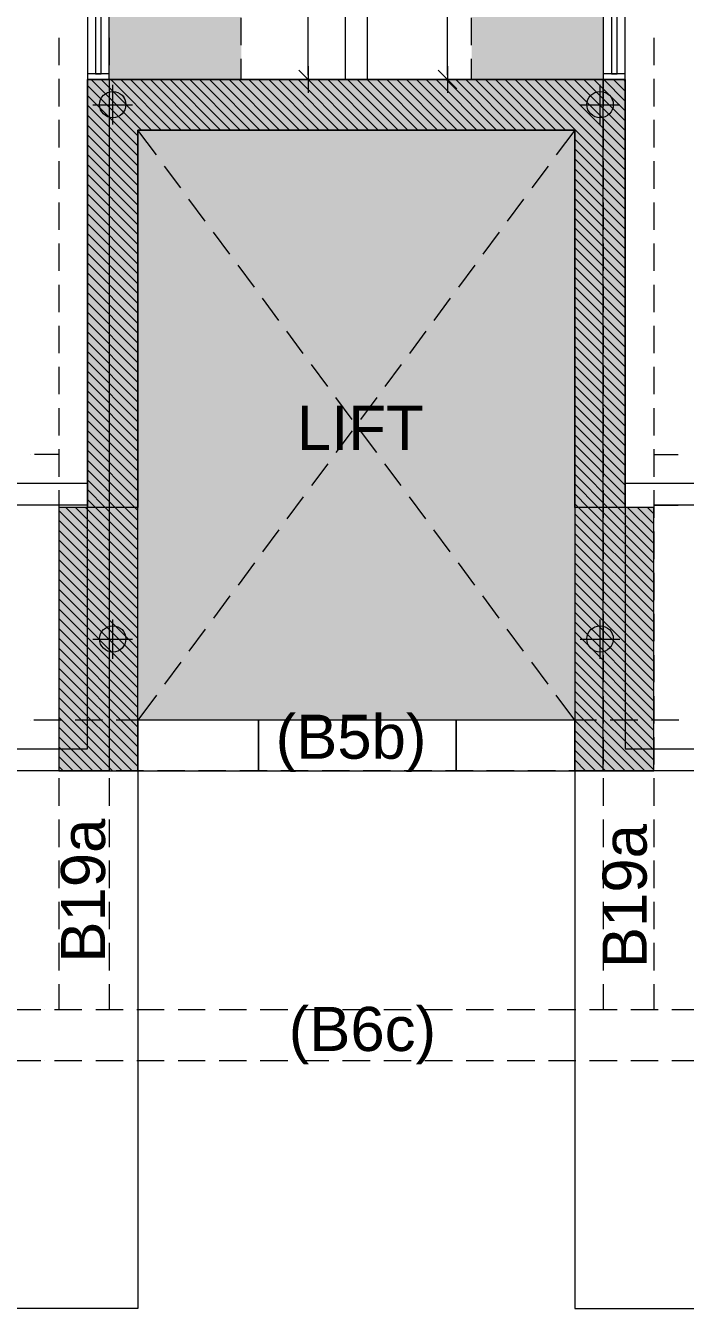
# Model space of a CAD drawing. Header units: millimetres. Extents: x -1303 to 98744, y -1303 to 90097.
# Drawn here: x 63078 to 66082, y 68327 to 74173 of the extents above; entities that cross this region are included whole.
import ezdxf

# ---------------------------------------------------------------- set-up
doc = ezdxf.new("R2010")
doc.units = ezdxf.units.MM
doc.layers.add('PDF_Geometry', color=7, linetype='Continuous')
doc.layers.add('PDF_Text', color=7, linetype='Continuous')
doc.layers.add('PDF_Solid Fills', color=192, linetype='Continuous', true_color=0xc2c0c0c0)
doc.styles.add('PDF ArialMT', font='arial.ttf')

msp = doc.modelspace()

# ---------------------------------------------------------------- hatches: boundary and pattern name
at = {"layer": 'PDF_Solid Fills'}
h = msp.add_hatch(color=256, dxfattribs=at)
h.paths.add_polyline_path([(65939.28679, 70777.7336), (65939.28679, 71977.6974), (65579.27203, 71977.6974), (65579.27203, 70777.7336)], flags=0)
h.paths.add_polyline_path([(63589.28984, 70777.7336), (63589.28984, 71977.6974), (63229.27921, 71977.6974), (63229.27921, 70777.7336)], flags=0)
h.paths.add_polyline_path([(63589.28984, 71977.6974), (63589.28984, 73697.71191), (65579.27203, 73697.71191), (65579.27203, 71977.6974), (65809.29684, 71977.6974), (65809.29684, 73927.73258), (63359.26916, 73927.73258), (63359.26916, 71977.6974)], flags=0)

# ---------------------------------------------------------------- linework, layer by layer
at = {"layer": 'PDF_Geometry', "color": 9, "lineweight": 0, "true_color": 0xc0c0c0}
for points in [[(64534.09614, 73927.13754), (64534.09614, 81272.1461)], [(64633.96158, 73927.13754), (64633.96158, 81272.1461)], [(62288.87382, 70877.09077), (63358.59146, 70877.09077), (63358.59146, 71987.42484), (62708.63758, 71987.42484), (62708.63758, 72087.29442), (63358.59146, 72087.29442), (63358.59146, 73927.13754), (63458.45277, 73927.13754), (63458.45277, 70777.22119), (61214.07756, 70777.22119), (61214.07756, 71007.41543), (61663.4617, 71007.41543), (61663.4617, 71987.42484), (61214.07756, 71987.42484), (61214.07756, 72087.29442), (61938.50798, 72087.29442), (61938.50798, 71987.42484), (61764.17013, 71987.42484), (61764.17013, 71007.41543), (62288.87382, 71007.41543), (62288.87382, 70777.22119), (62189.00838, 70727.29467)], [(63673.41532, 73583.54455), (63588.7857, 73696.94329)], [(65579.27203, 73696.94329), (65494.6424, 73583.54455)], [(63784.27683, 73432.90548), (63710.65154, 73532.76678)], [(65457.40619, 73532.76678), (65382.93377, 73432.90548)], [(63895.98959, 73281.41514), (63821.51717, 73382.1277)], [(65345.69344, 73382.1277), (65271.22102, 73281.41514)], [(64007.70235, 73130.77605), (63933.2258, 73231.48035)], [(65233.98481, 73231.48035), (65160.35538, 73130.77605)], [(64119.41097, 72980.13698), (64044.93856, 73080.84127)], [(65123.11917, 73080.84127), (65048.64675, 72980.13698)], [(64231.12374, 72829.48963), (64156.64719, 72930.20219)], [(65011.40641, 72930.20219), (64936.93399, 72829.48963)], [(64341.98937, 72678.85055), (64267.51282, 72779.56311)], [(64899.69779, 72779.56311), (64825.22123, 72678.85055)], [(64453.698, 72528.21147), (64379.22558, 72628.92403)], [(64787.98502, 72628.92403), (64714.35973, 72528.21147)], [(64565.41076, 72377.57238), (64490.93421, 72478.27668)], [(64677.11939, 72478.27668), (64602.64697, 72377.57238)], [(64565.41076, 72326.79461), (64490.93421, 72226.93331)], [(64677.11939, 72226.93331), (64602.64697, 72326.79461)], [(64453.698, 72176.15553), (64379.22558, 72076.28595)], [(64787.98502, 72076.28595), (64714.35973, 72176.15553)], [(64341.98937, 72025.50818), (64267.51282, 71924.80388)], [(64899.69779, 71924.80388), (64825.22123, 72025.50818)], [(64231.12374, 71874.8691), (64156.64719, 71774.1648)], [(65011.40641, 71774.1648), (64936.93399, 71874.8691)], [(64119.41097, 71724.23002), (64044.93856, 71623.51745)], [(65123.11917, 71623.51745), (65048.64675, 71724.23002)], [(64007.70235, 71573.59093), (63933.2258, 71472.87838)], [(65233.98481, 71472.87838), (65160.35538, 71573.59093)], [(63895.98959, 71422.95186), (63821.51717, 71322.23929)], [(65345.69344, 71322.23929), (65271.22102, 71422.95186)], [(63784.27683, 71272.3045), (63710.65154, 71171.60021)], [(65457.40619, 71171.60021), (65382.93377, 71272.3045)], [(63673.41532, 71121.66543), (63588.7857, 71007.41543)], [(65579.27203, 71007.41543), (65494.6424, 71121.66543)], [(63458.45277, 70777.22119), (63588.7857, 70777.22119), (63588.7857, 68327.19351), (62288.87382, 68327.19351)], [(65708.75783, 70777.22119), (65579.27203, 70777.22119), (65579.27203, 68327.19351), (66879.18391, 68327.19351)]]:
    msp.add_lwpolyline(points, dxfattribs=at)
at = {"layer": 'PDF_Geometry', "color": 222, "lineweight": 0, "true_color": 0xb8008a}
for points in [[(64364.83689, 73947.45195), (64364.83689, 77907.2672)], [(64998.71197, 73947.45195), (64998.71197, 77907.2672)], [(64322.52208, 73969.45235), (64407.1517, 73884.82272)], [(64364.83689, 73987.22953), (64364.83689, 73867.0538)], [(64956.39716, 73969.45235), (65041.8739, 73884.82272)], [(64998.71197, 73987.22953), (64998.71197, 73867.0538)], [(64424.92475, 73927.13754), (64304.74903, 73927.13754)], [(65058.79982, 73927.13754), (64939.47123, 73927.13754)]]:
    msp.add_lwpolyline(points, dxfattribs=at)
at = {"layer": 'PDF_Geometry', "color": 9, "lineweight": 0, "true_color": 0xc0c0c0}
for points in [[(63358.59146, 73927.13754), (63458.45442, 73927.13754), (63458.45442, 75427.62084), (63358.59146, 75427.62084)], [(65708.75783, 73927.13754), (65808.62079, 73927.13754), (65808.62079, 75427.62084), (65708.75783, 75427.62084)], [(63395.82767, 73953.37768), (63422.06285, 73953.37768), (63422.06285, 75401.39064), (63395.82767, 75401.39064)], [(65745.99405, 73953.37768), (65772.22923, 73953.37768), (65772.22923, 75401.39064), (65745.99405, 75401.39064)], [(63358.59146, 73927.13754), (63458.45442, 73927.13754), (63458.45442, 73953.37272), (63358.59146, 73953.37272)], [(65708.75783, 73927.13754), (65808.62079, 73927.13754), (65808.62079, 73953.37272), (65708.75783, 73953.37272)], [(67953.98017, 71007.41543), (67953.98017, 70777.22119), (65708.75783, 70777.22119), (65708.75783, 73927.13754), (65808.61914, 73927.13754), (65808.61914, 72087.29442), (66458.57302, 72087.29442), (66458.57302, 71987.42484), (65938.94794, 71987.42484), (65938.94794, 71977.27591), (65808.61914, 71977.27591), (65808.61914, 70877.09077), (66879.18391, 70877.09077), (66879.18391, 71007.41543), (67403.8876, 71007.41543), (67403.8876, 71987.42484), (67228.70262, 71987.42484), (67228.70262, 72087.29442), (67953.98017, 72087.29442), (67953.98017, 71987.42484), (67503.74891, 71987.42484), (67503.74891, 71007.41543)], [(63588.7857, 70777.22119), (64138.87827, 70777.22119), (64138.87827, 71007.41378), (63588.7857, 71007.41378)], [(64138.87827, 70777.22119), (65038.49122, 70777.22119), (65038.49122, 71007.41378), (64138.87827, 71007.41378)], [(65038.48954, 70777.22119), (65579.27287, 70777.22119), (65579.27287, 71007.41378), (65038.48954, 71007.41378)]]:
    msp.add_lwpolyline(points, close=True, dxfattribs=at)
at = {"layer": 'PDF_Geometry', "lineweight": 0}
for points in [[(64058.48012, 74083.70235), (64058.48012, 74208.95253)], [(65108.73048, 74083.70235), (65108.73048, 74208.95253)], [(64058.48012, 73927.13754), (64058.48012, 74021.08138)], [(65108.73048, 73927.13754), (65108.73048, 74021.08138)], [(63358.59146, 73899.21141), (63588.7857, 73669.86843)], [(63376.36451, 73927.13754), (63605.71162, 73696.94329)], [(63421.21656, 73927.13754), (63650.56367, 73696.94329)], [(63466.07274, 73927.13754), (63695.41572, 73696.94329)], [(63510.92479, 73927.13754), (63740.27191, 73696.94329)], [(63555.77684, 73927.13754), (63785.97107, 73696.94329)], [(63600.63302, 73927.13754), (63830.82313, 73696.94329)], [(63645.48507, 73927.13754), (63875.67931, 73696.94329)], [(63690.34125, 73927.13754), (63920.53135, 73696.94329)], [(63735.1933, 73927.13754), (63965.38753, 73696.94329)], [(63780.04535, 73927.13754), (64010.23958, 73696.94329)], [(63824.90153, 73927.13754), (64055.09164, 73696.94329)], [(63869.75358, 73927.13754), (64099.94782, 73696.94329)], [(63914.60976, 73927.13754), (64144.79986, 73696.94329)], [(63959.46181, 73927.13754), (64189.65604, 73696.94329)], [(64004.31386, 73927.13754), (64234.50809, 73696.94329)], [(64049.17004, 73927.13754), (64279.36015, 73696.94329)], [(64058.48012, 73927.13754), (64058.48012, 73927.13754)], [(64094.02209, 73927.13754), (64324.21633, 73696.94329)], [(64138.87827, 73927.13754), (64369.06837, 73696.94329)], [(64149.03134, 73927.13754), (64149.03134, 73927.13754)], [(64184.57744, 73927.13754), (64413.92455, 73696.94329)], [(64211.65644, 73927.13754), (64211.65644, 73927.13754)], [(64229.42949, 73927.13754), (64458.7766, 73696.94329)], [(64274.28567, 73927.13754), (64503.62866, 73696.94329)], [(64274.28567, 73927.13754), (64274.28567, 73927.13754)], [(64319.13772, 73927.13754), (64548.48484, 73696.94329)], [(64363.98977, 73927.13754), (64594.18401, 73696.94329)], [(64364.83689, 73927.13754), (64364.83689, 73927.13754)], [(64408.84595, 73927.13754), (64639.03606, 73696.94329)], [(64453.698, 73927.13754), (64683.89224, 73696.94329)], [(64498.55418, 73927.13754), (64728.74428, 73696.94329)], [(64543.40623, 73927.13754), (64773.60046, 73696.94329)], [(64588.25828, 73927.13754), (64818.45252, 73696.94329)], [(64633.11446, 73927.13754), (64863.30457, 73696.94329)], [(64677.96651, 73927.13754), (64908.16075, 73696.94329)], [(64722.82269, 73927.13754), (64953.01279, 73696.94329)], [(64767.67474, 73927.13754), (64997.86897, 73696.94329)], [(64812.52679, 73927.13754), (65042.72102, 73696.94329)], [(64857.38297, 73927.13754), (65087.57308, 73696.94329)], [(64902.23502, 73927.13754), (65132.42926, 73696.94329)], [(64947.0912, 73927.13754), (65177.2813, 73696.94329)], [(64992.79037, 73927.13754), (65222.13748, 73696.94329)], [(65022.41074, 73927.13754), (65022.41074, 73927.13754)], [(65037.64242, 73927.13754), (65266.98953, 73696.94329)], [(65082.4986, 73927.13754), (65311.84159, 73696.94329)], [(65108.73048, 73927.13754), (65108.73048, 73927.13754)], [(65127.35065, 73927.13754), (65356.69777, 73696.94329)], [(65172.2027, 73927.13754), (65402.39694, 73696.94329)], [(65217.05888, 73927.13754), (65447.24899, 73696.94329)], [(65261.91093, 73927.13754), (65492.10517, 73696.94329)], [(65306.76711, 73927.13754), (65536.95721, 73696.94329)], [(65351.61916, 73927.13754), (65808.61914, 73470.13756)], [(65396.47121, 73927.13754), (65808.61914, 73514.9896)], [(65441.32739, 73927.13754), (65808.61914, 73559.84992)], [(65486.17944, 73927.13754), (65808.61914, 73604.70196)], [(65531.03562, 73927.13754), (65808.61914, 73649.55401)], [(65575.88767, 73927.13754), (65808.61914, 73694.40606)], [(65620.73972, 73927.13754), (65808.61914, 73739.25811)], [(65665.5959, 73927.13754), (65808.61914, 73784.11843)], [(65710.44795, 73927.13754), (65808.61914, 73828.97047)], [(65755.30413, 73927.13754), (65808.61914, 73873.82252)], [(65801.00331, 73927.13754), (65808.61914, 73918.67457)], [(63358.59146, 73854.35936), (63588.7857, 73624.16513)], [(63358.59146, 73809.50732), (63588.7857, 73579.31307)], [(63358.59146, 73764.647), (63588.7857, 73534.46103)], [(63358.59146, 73719.79495), (63588.7857, 73489.60071)], [(63358.59146, 73674.9429), (63588.7857, 73444.74867)], [(65579.27203, 73655.47974), (65808.61914, 73425.2855)], [(63358.59146, 73630.09085), (63588.7857, 73399.89662)], [(65579.27203, 73610.62769), (65808.61914, 73380.43345)], [(63358.59146, 73585.23881), (63588.7857, 73355.04456)], [(63358.59146, 73540.37849), (63588.7857, 73310.19252)], [(65579.27203, 73564.92439), (65808.61914, 73335.58141)], [(63358.59146, 73495.52644), (63588.7857, 73265.3322)], [(65579.27203, 73520.07234), (65808.61914, 73290.72109)], [(63358.59146, 73450.67439), (63588.7857, 73220.48016)], [(65579.27203, 73475.22029), (65808.61914, 73245.86905)], [(65579.27203, 73430.35997), (65808.61914, 73201.01699)], [(63358.59146, 73405.82234), (63588.7857, 73175.62811)], [(63358.59146, 73360.9703), (63588.7857, 73130.77605)], [(65579.27203, 73385.50793), (65808.61914, 73155.31369)], [(63358.59146, 73316.10998), (63588.7857, 73085.92401)], [(65579.27203, 73340.65588), (65808.61914, 73110.46164)], [(63358.59146, 73271.25793), (63588.7857, 73041.06369)], [(65579.27203, 73295.80383), (65808.61914, 73065.60959)], [(65579.27203, 73250.95178), (65808.61914, 73020.75754)], [(63358.59146, 73225.56289), (63588.7857, 72996.21165)], [(65579.27203, 73206.09146), (65808.61914, 72975.9055)], [(63358.59146, 73180.70257), (63588.7857, 72951.3596)], [(63358.59146, 73135.85053), (63588.7857, 72906.50755)], [(65579.27203, 73161.23942), (65808.61914, 72931.04518)], [(63358.59146, 73090.99848), (63588.7857, 72861.6555)], [(65579.27203, 73116.38737), (65808.61914, 72886.19313)], [(65579.27203, 73071.53532), (65808.61914, 72841.34108)], [(63358.59146, 73046.14643), (63588.7857, 72815.95219)], [(65579.27203, 73026.68327), (65808.61914, 72796.48903)], [(63358.59146, 73001.29439), (63588.7857, 72771.10014)], [(63358.59146, 72956.43407), (63588.7857, 72726.2481)], [(65579.27203, 72981.82295), (65808.61914, 72751.63699)], [(63358.59146, 72911.58202), (63588.7857, 72681.38778)], [(65579.27203, 72936.97091), (65808.61914, 72706.77667)], [(65579.27203, 72892.11886), (65808.61914, 72661.92462)], [(63358.59146, 72866.72997), (63588.7857, 72636.53574)], [(65579.27203, 72847.26681), (65808.61914, 72617.07257)], [(63358.59146, 72821.87792), (63588.7857, 72591.68369)], [(63358.59146, 72777.02588), (63588.7857, 72546.83163)], [(65579.27203, 72802.41476), (65808.61914, 72572.22052)], [(63358.59146, 72732.16556), (63588.7857, 72501.97959)], [(65579.27203, 72756.71146), (65808.61914, 72527.36848)], [(63358.59146, 72687.31351), (63588.7857, 72457.11927)], [(65579.27203, 72711.8594), (65808.61914, 72482.50816)], [(65579.27203, 72667.00736), (65808.61914, 72437.65612)], [(63358.59146, 72642.46146), (63588.7857, 72412.26723)], [(65579.27203, 72622.14704), (65808.61914, 72392.80406)], [(63358.59146, 72597.60941), (63588.7857, 72367.41518)], [(63358.59146, 72552.75737), (63588.7857, 72322.56312)], [(65579.27203, 72577.295), (65808.61914, 72347.10076)], [(63358.59146, 72507.89705), (63588.7857, 72277.71108)], [(65579.27203, 72532.44295), (65808.61914, 72302.24871)], [(65579.27203, 72487.5909), (65808.61914, 72257.39666)], [(63358.59146, 72463.045), (63588.7857, 72232.85076)], [(65579.27203, 72442.73885), (65808.61914, 72212.54461)], [(63358.59146, 72417.34996), (63588.7857, 72187.99872)], [(63358.59146, 72372.48964), (63588.7857, 72143.14667)], [(65579.27203, 72397.87853), (65808.61914, 72167.69257)], [(63358.59146, 72327.6376), (63588.7857, 72098.29461)], [(65579.27203, 72353.02649), (65808.61914, 72122.83225)], [(65579.27203, 72308.17444), (65808.61914, 72077.9802)], [(63358.59146, 72282.78555), (63588.7857, 72053.44257)], [(65579.27203, 72263.32239), (65808.61914, 72033.12815)], [(63100.4711, 72217.61909), (63100.4711, 72217.61909)], [(63100.4711, 72217.61909), (63100.4711, 72217.61909)], [(63162.24908, 72217.61909), (63162.24908, 72217.61909)], [(63162.24908, 72217.61909), (63162.24908, 72217.61909)], [(63229.10978, 72217.61909), (63229.10978, 72217.61909)], [(63229.10978, 72217.61909), (63229.10978, 72217.61909)], [(63358.59146, 72237.9335), (63588.7857, 72007.73926)], [(63358.59146, 72193.08145), (63574.39701, 71977.27591), (63588.7857, 71962.88721)], [(65579.27203, 72218.47034), (65808.61914, 71988.2761)], [(63358.59146, 72148.22113), (63529.54496, 71977.27591), (63588.7857, 71918.03517)], [(65579.27203, 72173.61002), (65774.76729, 71977.27591), (65938.94794, 71813.09112)], [(63358.59146, 72103.36909), (63484.68878, 71977.27591), (63588.7857, 71873.17485)], [(65579.27203, 72128.75798), (65729.91524, 71977.27591), (65938.94794, 71768.23907)], [(65579.27203, 72083.90593), (65685.05906, 71977.27591), (65938.94794, 71723.38703)], [(63358.59146, 72058.51704), (63439.83673, 71977.27591), (63588.7857, 71828.32281)], [(65579.27203, 72039.05388), (65640.20702, 71977.27591), (65938.94794, 71678.52671)], [(63100.4711, 71987.42484), (63100.4711, 71987.42484)], [(63100.4711, 71987.42484), (63100.4711, 71987.42484)], [(63162.24908, 71987.42484), (63162.24908, 71987.42484)], [(63162.24908, 71987.42484), (63162.24908, 71987.42484)], [(63229.10978, 71987.42484), (63229.10978, 71987.42484)], [(63229.10978, 71987.42484), (63229.10978, 71987.42484)], [(63229.10978, 71963.73021), (63588.7857, 71604.0543)], [(63260.42027, 71977.27591), (63588.7857, 71648.90634)], [(63305.27645, 71977.27591), (63588.7857, 71693.76666)], [(63350.1285, 71977.27591), (63588.7857, 71738.6187)], [(63358.59146, 72013.66499), (63394.98055, 71977.27591), (63588.7857, 71783.47075)], [(65579.27203, 71994.20183), (65595.35083, 71977.27591), (65938.94794, 71633.67467)], [(65819.61934, 71977.27591), (65938.94794, 71857.94318)], [(65864.47552, 71977.27591), (65938.94794, 71902.79522)], [(65909.32757, 71977.27591), (65938.94794, 71948.49853)], [(63229.10978, 71918.87816), (63588.7857, 71559.20225)], [(65579.27203, 71948.49853), (65938.94794, 71588.82261)], [(65579.27203, 71903.64647), (65938.94794, 71543.97056)], [(63229.10978, 71874.0261), (63588.7857, 71514.35019)], [(65579.27203, 71858.79443), (65938.94794, 71499.11852)], [(63229.10978, 71829.17406), (63588.7857, 71469.49815)], [(63229.10978, 71784.31374), (63588.7857, 71424.63783)], [(65579.27203, 71813.93411), (65938.94794, 71454.2582)], [(63229.10978, 71739.4617), (63588.7857, 71379.78579)], [(65579.27203, 71769.08207), (65938.94794, 71409.40616)], [(65579.27203, 71724.23002), (65938.94794, 71364.5541)], [(63229.10978, 71694.60965), (63588.7857, 71334.93374)], [(65579.27203, 71679.37796), (65938.94794, 71319.70205)], [(63229.10978, 71649.7576), (63588.7857, 71290.08168)], [(65579.27203, 71634.52592), (65938.94794, 71274.85001)], [(63229.10978, 71604.90555), (63588.7857, 71245.22964)], [(63229.10978, 71560.04523), (63588.7857, 71199.52633)], [(65579.27203, 71589.6656), (65938.94794, 71229.98969)], [(63229.10978, 71515.19319), (63588.7857, 71154.67428)], [(65579.27203, 71544.81356), (65938.94794, 71185.13765)], [(65579.27203, 71499.96151), (65938.94794, 71140.2856)], [(63229.10978, 71470.34114), (63588.7857, 71109.82224)], [(65579.27203, 71455.10946), (65938.94794, 71094.58229)], [(63229.10978, 71425.48909), (63588.7857, 71064.96192)], [(63229.10978, 71380.63704), (63588.7857, 71020.10988)], [(65579.27203, 71410.25741), (65938.94794, 71049.73024)], [(63229.10978, 71335.77672), (63588.7857, 70975.25782)], [(65579.27203, 71365.39709), (65938.94794, 71004.87819)], [(65579.27203, 71320.54505), (65938.94794, 70960.02614)], [(63229.10978, 71290.92468), (63588.7857, 70930.40577)], [(65579.27203, 71275.693), (65938.94794, 70915.1741)], [(63229.10978, 71245.22964), (63588.7857, 70885.55373)], [(63229.10978, 71200.36932), (63588.7857, 70840.69341)], [(65579.27203, 71230.84095), (65938.94794, 70870.31378)], [(63229.10978, 71155.51728), (63588.7857, 70795.84137)], [(65579.27203, 71185.9889), (65938.94794, 70825.46174)], [(65579.27203, 71140.2856), (65938.94794, 70780.60968)], [(63229.10978, 71110.66523), (63562.54969, 70777.22119)], [(65579.27203, 71095.43354), (65897.48025, 70777.22119)], [(63229.10978, 71065.81317), (63517.69351, 70777.22119)], [(65579.27203, 71050.5815), (65852.6282, 70777.22119)], [(63100.4711, 71007.41543), (63100.4711, 71007.41543)], [(63100.4711, 71007.41543), (63100.4711, 71007.41543)], [(63162.24908, 71007.41543), (63162.24908, 71007.41543)], [(63162.24908, 71007.41543), (63162.24908, 71007.41543)], [(63229.10978, 71020.96113), (63472.84146, 70777.22119)], [(63229.10978, 71007.41543), (63229.10978, 71007.41543)], [(63229.10978, 71007.41543), (63229.10978, 71007.41543)], [(63229.10978, 70976.10081), (63427.98941, 70777.22119)], [(65579.27203, 71005.72118), (65807.77202, 70777.22119)], [(63229.10978, 70931.24877), (63383.13322, 70777.22119)], [(65579.27203, 70960.86914), (65762.91997, 70777.22119)], [(65579.27203, 70916.01709), (65718.06379, 70777.22119)], [(63229.10978, 70886.39672), (63338.28118, 70777.22119)], [(65579.27203, 70871.16503), (65673.21174, 70777.22119)], [(63229.10978, 70841.54466), (63293.425, 70777.22119)], [(63229.10978, 70796.69262), (63248.57295, 70777.22119)], [(65579.27203, 70826.31299), (65627.51257, 70777.22119)], [(63100.4711, 70777.22119), (63100.4711, 70777.22119)], [(63100.4711, 70777.22119), (63100.4711, 70777.22119)], [(63162.24908, 70777.22119), (63162.24908, 70777.22119)], [(63162.24908, 70777.22119), (63162.24908, 70777.22119)], [(63229.10978, 70777.22119), (63229.10978, 70777.22119)], [(63229.10978, 70777.22119), (63229.10978, 70777.22119)], [(65579.27203, 70781.45267), (65579.27203, 70781.45267)], [(63100.4711, 69687.19326), (63100.4711, 69687.19326)], [(63100.4711, 69687.19326), (63100.4711, 69687.19326)], [(63162.24908, 69687.19326), (63162.24908, 69687.19326)], [(63162.24908, 69687.19326), (63162.24908, 69687.19326)], [(63229.10978, 69687.19326), (63229.10978, 69687.19326)], [(63229.10978, 69687.19326), (63229.10978, 69687.19326)], [(63100.4711, 69456.99902), (63100.4711, 69456.99902)], [(63100.4711, 69456.99902), (63100.4711, 69456.99902)], [(63162.24908, 69456.99902), (63162.24908, 69456.99902)], [(63162.24908, 69456.99902), (63162.24908, 69456.99902)], [(63229.10978, 69456.99902), (63229.10978, 69456.99902)], [(63229.10978, 69456.99902), (63229.10978, 69456.99902)]]:
    msp.add_lwpolyline(points, dxfattribs=at)
at = {"layer": 'PDF_Geometry', "color": 157, "lineweight": 0, "true_color": 0x3f5f7f}
for points in [[(63229.10978, 74117.5542), (63229.10978, 73992.304)], [(63458.45277, 74117.5542), (63458.45277, 73992.304)], [(65708.75783, 74117.5542), (65708.75783, 73992.304)], [(65938.94794, 74117.5542), (65938.94794, 73992.304)], [(63229.10978, 73929.67477), (63229.10978, 73804.42458)], [(63458.45277, 73929.67477), (63458.45277, 73804.42458)], [(65708.75783, 73929.67477), (65708.75783, 73804.42458)], [(65938.94794, 73929.67477), (65938.94794, 73804.42458)], [(63229.10978, 73742.6466), (63229.10978, 73617.39641)], [(63458.45277, 73742.6466), (63458.45277, 73617.39641)], [(65708.75783, 73742.6466), (65708.75783, 73617.39641)], [(65938.94794, 73742.6466), (65938.94794, 73617.39641)], [(63229.10978, 73554.76718), (63229.10978, 73429.51698)], [(63458.45277, 73554.76718), (63458.45277, 73429.51698)], [(65708.75783, 73554.76718), (65708.75783, 73429.51698)], [(65938.94794, 73554.76718), (65938.94794, 73429.51698)], [(63229.10978, 73366.88775), (63229.10978, 73242.48882)], [(63458.45277, 73366.88775), (63458.45277, 73242.48882)], [(65708.75783, 73366.88775), (65708.75783, 73242.48882)], [(65938.94794, 73366.88775), (65938.94794, 73242.48882)], [(63229.10978, 73179.85959), (63229.10978, 73054.60939)], [(63458.45277, 73179.85959), (63458.45277, 73054.60939)], [(65708.75783, 73179.85959), (65708.75783, 73054.60939)], [(65938.94794, 73179.85959), (65938.94794, 73054.60939)], [(63229.10978, 72991.98017), (63229.10978, 72867.57296)], [(63458.45277, 72991.98017), (63458.45277, 72867.57296)], [(65708.75783, 72991.98017), (65708.75783, 72867.57296)], [(65938.94794, 72991.98017), (65938.94794, 72867.57296)], [(63229.10978, 72804.95199), (63229.10978, 72679.70181)], [(63458.45277, 72804.95199), (63458.45277, 72679.70181)], [(65708.75783, 72804.95199), (65708.75783, 72679.70181)], [(65938.94794, 72804.95199), (65938.94794, 72679.70181)], [(63229.10978, 72617.07257), (63229.10978, 72492.66537)], [(63458.45277, 72617.07257), (63458.45277, 72492.66537)], [(65708.75783, 72617.07257), (65708.75783, 72492.66537)], [(65938.94794, 72617.07257), (65938.94794, 72492.66537)], [(63229.10978, 72430.04441), (63229.10978, 72304.78594)], [(63458.45277, 72430.04441), (63458.45277, 72304.78594)], [(65708.75783, 72430.04441), (65708.75783, 72304.78594)], [(65938.94794, 72430.04441), (65938.94794, 72304.78594)], [(63229.10978, 72217.61909), (63117.39703, 72217.61909)], [(63229.10978, 72242.16498), (63229.10978, 72116.91479)], [(63458.45277, 72242.16498), (63458.45277, 72116.91479)], [(65708.75783, 72242.16498), (65708.75783, 72116.91479)], [(65938.94794, 72242.16498), (65938.94794, 72116.91479)], [(65938.94794, 72217.61909), (66049.81358, 72217.61909)], [(63229.10978, 72055.12855), (63229.10978, 71929.87836)], [(63458.45277, 72055.12855), (63458.45277, 71929.87836)], [(65708.75783, 72055.12855), (65708.75783, 71929.87836)], [(65938.94794, 72055.12855), (65938.94794, 71929.87836)], [(63229.10978, 71987.42484), (63117.39703, 71987.42484)], [(65938.94794, 71987.42484), (66049.81358, 71987.42484)], [(63229.10978, 71867.25739), (63229.10978, 71741.99893)], [(63458.45277, 71867.25739), (63458.45277, 71741.99893)], [(65708.75783, 71867.25739), (65708.75783, 71741.99893)], [(65938.94794, 71867.25739), (65938.94794, 71741.99893)], [(63229.10978, 71679.37796), (63229.10978, 71554.97076)], [(63458.45277, 71679.37796), (63458.45277, 71554.97076)], [(65708.75783, 71679.37796), (65708.75783, 71554.97076)], [(65938.94794, 71679.37796), (65938.94794, 71554.97076)], [(63229.10978, 71492.34153), (63229.10978, 71367.09134)], [(63458.45277, 71492.34153), (63458.45277, 71367.09134)], [(65708.75783, 71492.34153), (65708.75783, 71367.09134)], [(65938.94794, 71492.34153), (65938.94794, 71367.09134)], [(63229.10978, 71304.47038), (63229.10978, 71180.06317)], [(63458.45277, 71304.47038), (63458.45277, 71180.06317)], [(65708.75783, 71304.47038), (65708.75783, 71180.06317)], [(65938.94794, 71304.47038), (65938.94794, 71180.06317)], [(63229.10978, 71117.43395), (63229.10978, 70992.18375)], [(63458.45277, 71117.43395), (63458.45277, 70992.18375)], [(65708.75783, 71117.43395), (65708.75783, 70992.18375)], [(65938.94794, 71117.43395), (65938.94794, 70992.18375)], [(63240.10999, 71007.41543), (63114.85979, 71007.41543)], [(63427.98941, 71007.41543), (63302.73508, 71007.41543)], [(63615.01758, 71007.41543), (63489.76738, 71007.41543)], [(63802.897, 71007.41543), (63677.6468, 71007.41543)], [(63989.9293, 71007.41543), (63865.52209, 71007.41543)], [(64177.80459, 71007.41543), (64052.5544, 71007.41543)], [(64364.83689, 71007.41543), (64240.43382, 71007.41543)], [(64552.71632, 71007.41543), (64427.46199, 71007.41543)], [(64739.74861, 71007.41543), (64615.34141, 71007.41543)], [(64927.6239, 71007.41543), (64802.37372, 71007.41543)], [(65115.50333, 71007.41543), (64990.24901, 71007.41543)], [(65302.53563, 71007.41543), (65177.2813, 71007.41543)], [(65490.41092, 71007.41543), (65365.16073, 71007.41543)], [(65677.44322, 71007.41543), (65552.19302, 71007.41543)], [(65865.32264, 71007.41543), (65740.06832, 71007.41543)], [(66052.35082, 71007.41543), (65927.94774, 71007.41543)], [(63229.10978, 70929.55452), (63229.10978, 70805.15558)], [(63458.45277, 70929.55452), (63458.45277, 70805.15558)], [(65708.75783, 70929.55452), (65708.75783, 70805.15558)], [(65938.94794, 70929.55452), (65938.94794, 70805.15558)], [(63240.10999, 70777.22119), (63114.85979, 70777.22119)], [(63229.10978, 70742.52635), (63229.10978, 70617.27616)], [(63427.98941, 70777.22119), (63302.73508, 70777.22119)], [(63458.45277, 70742.52635), (63458.45277, 70617.27616)], [(63615.01758, 70777.22119), (63489.76738, 70777.22119)], [(63802.897, 70777.22119), (63677.6468, 70777.22119)], [(63989.9293, 70777.22119), (63865.52209, 70777.22119)], [(64177.80459, 70777.22119), (64052.5544, 70777.22119)], [(64364.83689, 70777.22119), (64240.43382, 70777.22119)], [(64552.71632, 70777.22119), (64427.46199, 70777.22119)], [(64739.74861, 70777.22119), (64615.34141, 70777.22119)], [(64927.6239, 70777.22119), (64802.37372, 70777.22119)], [(65115.50333, 70777.22119), (64990.24901, 70777.22119)], [(65302.53563, 70777.22119), (65177.2813, 70777.22119)], [(65490.41092, 70777.22119), (65365.16073, 70777.22119)], [(65677.44322, 70777.22119), (65552.19302, 70777.22119)], [(65708.75783, 70742.52635), (65708.75783, 70617.27616)], [(65865.32264, 70777.22119), (65740.06832, 70777.22119)], [(66052.35082, 70777.22119), (65927.94774, 70777.22119)], [(65938.94794, 70742.52635), (65938.94794, 70617.27616)], [(63229.10978, 70554.64693), (63229.10978, 70429.39673)], [(63458.45277, 70554.64693), (63458.45277, 70429.39673)], [(65708.75783, 70554.64693), (65708.75783, 70429.39673)], [(65938.94794, 70554.64693), (65938.94794, 70429.39673)], [(63229.10978, 70367.61876), (63229.10978, 70242.36857)], [(63458.45277, 70367.61876), (63458.45277, 70242.36857)], [(65708.75783, 70367.61876), (65708.75783, 70242.36857)], [(65938.94794, 70367.61876), (65938.94794, 70242.36857)], [(63229.10978, 70179.73934), (63229.10978, 70054.48914)], [(63458.45277, 70179.73934), (63458.45277, 70054.48914)], [(65708.75783, 70179.73934), (65708.75783, 70054.48914)], [(65938.94794, 70179.73934), (65938.94794, 70054.48914)], [(63229.10978, 69992.71117), (63229.10978, 69867.45271)], [(63458.45277, 69992.71117), (63458.45277, 69867.45271)], [(65708.75783, 69992.71117), (65708.75783, 69867.45271)], [(65938.94794, 69992.71117), (65938.94794, 69867.45271)], [(63229.10978, 69804.83174), (63229.10978, 69687.19326)], [(63458.45277, 69804.83174), (63458.45277, 69687.19326)], [(65708.75783, 69804.83174), (65708.75783, 69687.19326)], [(65938.94794, 69804.83174), (65938.94794, 69687.19326)], [(63146.17027, 69687.19326), (63021.7672, 69687.19326)], [(63334.0497, 69687.19326), (63208.79537, 69687.19326)], [(63521.082, 69687.19326), (63396.67479, 69687.19326)], [(63708.95729, 69687.19326), (63583.7071, 69687.19326)], [(63895.98959, 69687.19326), (63771.58239, 69687.19326)], [(64083.86901, 69687.19326), (63958.61468, 69687.19326)], [(64271.7443, 69687.19326), (64146.49411, 69687.19326)], [(64458.7766, 69687.19326), (64333.52641, 69687.19326)], [(64646.65602, 69687.19326), (64521.4017, 69687.19326)], [(64833.6842, 69687.19326), (64708.434, 69687.19326)], [(65021.56362, 69687.19326), (64896.31342, 69687.19326)], [(65208.59592, 69687.19326), (65084.18871, 69687.19326)], [(65396.47121, 69687.19326), (65271.22102, 69687.19326)], [(65583.50351, 69687.19326), (65459.10044, 69687.19326)], [(65771.38294, 69687.19326), (65646.12861, 69687.19326)], [(65959.25823, 69687.19326), (65834.00803, 69687.19326)], [(66146.29052, 69687.19326), (66021.04033, 69687.19326)], [(63021.7672, 69456.99902), (63146.17027, 69456.99902)], [(63208.79537, 69456.99902), (63334.0497, 69456.99902)], [(63396.67479, 69456.99902), (63521.082, 69456.99902)], [(63583.7071, 69456.99902), (63708.95729, 69456.99902)], [(63771.58239, 69456.99902), (63895.98959, 69456.99902)], [(63958.61468, 69456.99902), (64083.86901, 69456.99902)], [(64146.49411, 69456.99902), (64271.7443, 69456.99902)], [(64333.52641, 69456.99902), (64458.7766, 69456.99902)], [(64521.4017, 69456.99902), (64646.65602, 69456.99902)], [(64708.434, 69456.99902), (64833.6842, 69456.99902)], [(64896.31342, 69456.99902), (65021.56362, 69456.99902)], [(65084.18871, 69456.99902), (65208.59592, 69456.99902)], [(65271.22102, 69456.99902), (65396.47121, 69456.99902)], [(65459.10044, 69456.99902), (65583.50351, 69456.99902)], [(65646.12861, 69456.99902), (65771.38294, 69456.99902)], [(65834.00803, 69456.99902), (65959.25823, 69456.99902)], [(66021.04033, 69456.99902), (66146.29052, 69456.99902)]]:
    msp.add_lwpolyline(points, dxfattribs=at)
at = {"layer": 'PDF_Geometry', "color": 5, "lineweight": 0}
for points in [[(65808.61914, 71977.27591), (65808.61914, 73927.13754), (63358.59146, 73927.13754), (63358.59146, 71977.27591), (63358.59146, 73927.13754), (65808.61914, 73927.13754)], [(63588.7857, 71977.27591), (63588.7857, 73696.94329), (65579.27203, 73696.94329), (65579.27203, 71977.27591), (65579.27203, 73696.94329), (63588.7857, 73696.94329)], [(63229.10978, 70777.22119), (63588.7857, 70777.22119), (63588.7857, 71977.26932), (63229.10978, 71977.26932)], [(63229.10978, 70777.22119), (63588.7857, 70777.22119), (63588.7857, 71977.26932), (63229.10978, 71977.26932)], [(65579.27203, 70777.22119), (65938.94794, 70777.22119), (65938.94794, 71977.26932), (65579.27203, 71977.26932)], [(65579.27203, 70777.22119), (65938.94794, 70777.22119), (65938.94794, 71977.26932), (65579.27203, 71977.26932)]]:
    msp.add_lwpolyline(points, close=True, dxfattribs=at)
at = {"layer": 'PDF_Geometry', "color": 20, "lineweight": 0, "true_color": 0xff4405}
for points in [[(63473.68858, 73902.5999), (63473.68858, 73722.33218)], [(65693.52202, 73902.5999), (65693.52202, 73722.33218)], [(63383.98035, 73812.04455), (63564.2398, 73812.04455)], [(65603.8138, 73812.04455), (65784.07738, 73812.04455)], [(63473.68858, 71466.95264), (63473.68858, 71287.54445)], [(65693.52202, 71466.95264), (65693.52202, 71287.54445)], [(63383.98035, 71377.24855), (63564.2398, 71377.24855)], [(65603.8138, 71377.24855), (65784.07738, 71377.24855)]]:
    msp.add_lwpolyline(points, dxfattribs=at)
at = {"layer": 'PDF_Geometry', "color": 7, "lineweight": 0, "true_color": 0xffffff}
for centre, radius in [((63474.26573, 73812.73602), 59.98731), ((65694.26859, 73812.73602), 59.98731), ((63474.2633, 71377.68624), 59.98489), ((65694.26617, 71377.68624), 59.98489)]:
    msp.add_circle(centre, radius, dxfattribs=at)
at = {"layer": 'PDF_Geometry', "color": 20, "lineweight": 0, "true_color": 0xff4405}
for centre, radius in [((63474.27601, 73812.7105), 59.9976), ((65694.27624, 73812.70785), 59.99496), ((63474.26544, 71377.69731), 59.98703), ((65694.26566, 71377.69467), 59.98438)]:
    msp.add_circle(centre, radius, dxfattribs=at)
at = {"layer": 'PDF_Solid Fills', "color": 254, "lineweight": 0, "true_color": 0x00007f}
for points in [[(64059.24047, 73927.73258), (64059.24047, 77927.74691), (63459.29989, 73927.73258), (63459.29989, 77927.74691)], [(65109.23875, 77927.74691), (65109.23875, 73927.73258), (65709.26198, 77927.74691), (65709.26198, 73927.73258)], [(65579.27203, 71007.67163), (65579.27203, 73697.71191), (63589.28984, 71007.67163), (63589.28984, 73697.71191)]]:
    msp.add_solid(points, dxfattribs=at)

# ---------------------------------------------------------------- texts
at = {"layer": 'PDF_Text', "color": 9, "true_color": 0xc0c0c0, "insert": (64313.0208, 72339.76204), "char_height": 201.084641, "attachment_point": 4, "style": 'PDF ArialMT'}
msp.add_mtext('LIFT', dxfattribs=at)
at = {"layer": 'PDF_Text', "color": 6, "char_height": 201.084641, "attachment_point": 4, "style": 'PDF ArialMT'}
for s, insert in [('(B5b)', (64216.23051, 70902.02263)), ('(B6c)', (64275.92323, 69570.1994))]:
    msp.add_mtext(s, dxfattribs=dict(at, insert=insert))
at = {"layer": 'PDF_Text', "color": 6, "char_height": 201.084641, "attachment_point": 4, "rotation": 90, "style": 'PDF ArialMT'}
for insert in [(63340.20841, 69902.84635), (65807.3299, 69877.677)]:
    msp.add_mtext('B19a', dxfattribs=dict(at, insert=insert))

doc.saveas('drawing.dxf')
